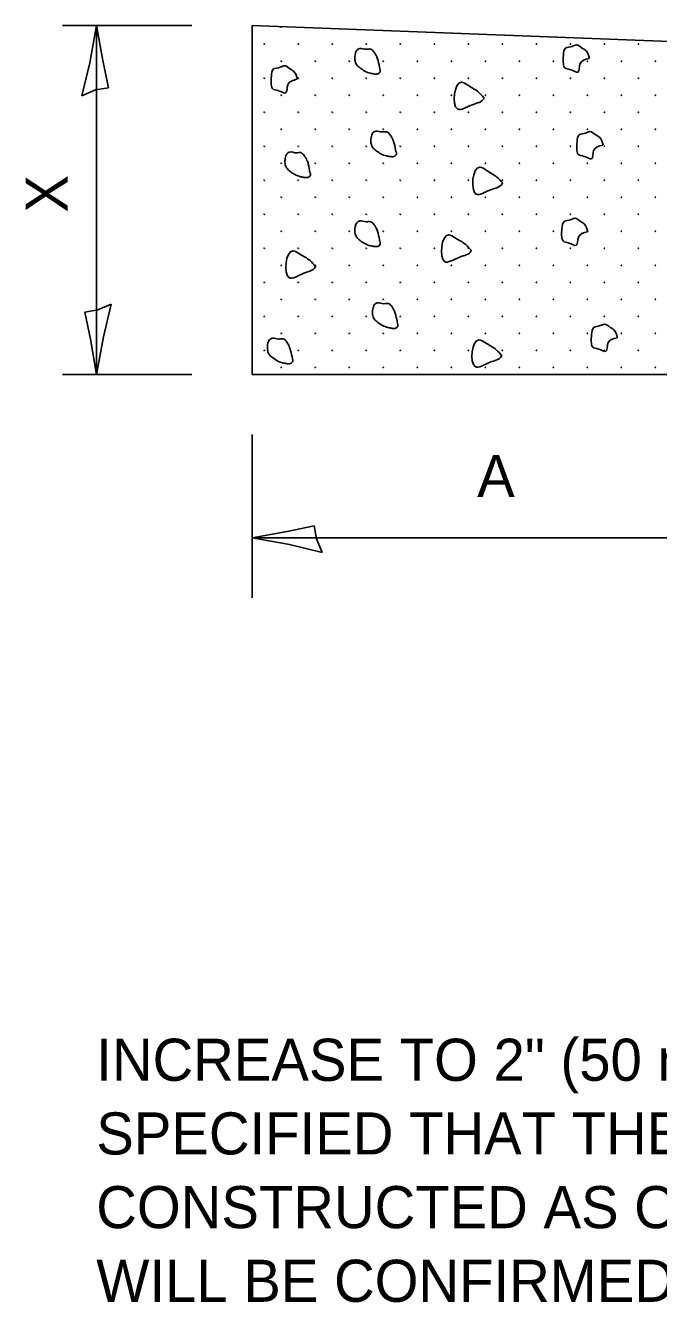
# Model space of a CAD drawing. Extents: x 10126 to 10806, y 10004 to 10444.
# Drawn here: x 10417.6 to 10460.4, y 10244.8 to 10331.2 of the extents above; entities that cross this region are included whole.
import ezdxf

# ---------------------------------------------------------------- set-up
doc = ezdxf.new("R2010")
doc.units = 0
for name, color, linetype in [('Design_PR_Back of Gutter or Curb line', 7, 'Continuous'), ('Design_PR_Roadway Dimensions', 7, 'Continuous'), ('Design_PR_Roadway Notes', 7, 'Continuous'), ('Level 11', 7, 'Continuous'), ('Level 2', 7, 'Continuous'), ('Level 43', 7, 'Continuous')]:
    doc.layers.add(name, color=color, linetype=linetype)

msp = doc.modelspace()

# ---------------------------------------------------------------- linework, layer by layer
at = {"layer": 'Design_PR_Back of Gutter or Curb line'}
for p, q in [((10432.899, 10307.628), (10432.899, 10331.238)), ((10432.899, 10331.238), (10538.041, 10327.225)), ((10568.075, 10307.628), (10432.899, 10307.628))]:
    msp.add_line(p, q, dxfattribs=at)
at = {"layer": 'Level 11'}
for points in [[(10441.546, 10328.279), (10441.432, 10328.861), (10441.341, 10329.117), (10441.153, 10329.448), (10440.93, 10329.642), (10440.628, 10329.63), (10440.184, 10329.687), (10439.99, 10329.568), (10439.876, 10329.254), (10439.859, 10328.901), (10439.967, 10328.604), (10440.212, 10328.365), (10440.526, 10328.154), (10440.913, 10328.011), (10441.153, 10327.966), (10441.421, 10327.966), (10441.58, 10328.131), (10441.569, 10328.262)], [(10455.745, 10329.009), (10455.494, 10329.545), (10455.243, 10329.71), (10454.855, 10329.932), (10454.57, 10329.824), (10454.126, 10329.71), (10453.978, 10329.22), (10453.966, 10328.758), (10454.057, 10328.388), (10454.468, 10328.245), (10454.958, 10328.091), (10455.095, 10328.638), (10455.716, 10329.009)], [(10435.971, 10327.601), (10435.721, 10328.131), (10435.475, 10328.296), (10435.082, 10328.519), (10434.803, 10328.41), (10434.358, 10328.296), (10434.21, 10327.806), (10434.193, 10327.345), (10434.284, 10326.974), (10434.7, 10326.826), (10435.185, 10326.678), (10435.322, 10327.225), (10435.949, 10327.601)], [(10448.597, 10326.347), (10448.232, 10326.729), (10447.514, 10327.191), (10447.069, 10327.402), (10446.801, 10325.589), (10447.816, 10325.88), (10448.58, 10326.284), (10448.614, 10326.358)], [(10442.635, 10322.688), (10442.521, 10323.263), (10442.429, 10323.526), (10442.236, 10323.856), (10442.013, 10324.044), (10441.717, 10324.033), (10441.272, 10324.09), (10441.079, 10323.976), (10440.959, 10323.662), (10440.947, 10323.303), (10441.05, 10323.013), (10441.301, 10322.767), (10441.609, 10322.562), (10441.996, 10322.414), (10442.236, 10322.374), (10442.504, 10322.374), (10442.669, 10322.534), (10442.652, 10322.665)], [(10456.668, 10323.144), (10456.412, 10323.679), (10456.166, 10323.839), (10455.773, 10324.061), (10455.494, 10323.959), (10455.049, 10323.839), (10454.901, 10323.355), (10454.89, 10322.893), (10454.981, 10322.517), (10455.391, 10322.38), (10455.881, 10322.226), (10456.018, 10322.773), (10456.645, 10323.144)], [(10436.821, 10321.274), (10436.707, 10321.855), (10436.615, 10322.112), (10436.422, 10322.443), (10436.205, 10322.636), (10435.903, 10322.619), (10435.458, 10322.676), (10435.265, 10322.562), (10435.145, 10322.249), (10435.133, 10321.89), (10435.236, 10321.599), (10435.487, 10321.354), (10435.8, 10321.149), (10436.182, 10321.006), (10436.422, 10320.961), (10436.69, 10320.961), (10436.855, 10321.126), (10436.843, 10321.251)], [(10449.845, 10320.59), (10449.48, 10320.972), (10448.762, 10321.434), (10448.318, 10321.645), (10448.055, 10319.832), (10449.064, 10320.123), (10449.828, 10320.527), (10449.862, 10320.601)], [(10455.636, 10317.278), (10455.38, 10317.814), (10455.135, 10317.979), (10454.741, 10318.196), (10454.462, 10318.093), (10454.023, 10317.979), (10453.869, 10317.489), (10453.858, 10317.022), (10453.949, 10316.657), (10454.36, 10316.509), (10454.844, 10316.361), (10454.987, 10316.908), (10455.608, 10317.278)], [(10441.546, 10316.6), (10441.432, 10317.181), (10441.341, 10317.444), (10441.153, 10317.774), (10440.93, 10317.962), (10440.628, 10317.951), (10440.184, 10318.008), (10439.99, 10317.894), (10439.876, 10317.58), (10439.859, 10317.221), (10439.967, 10316.931), (10440.212, 10316.686), (10440.526, 10316.475), (10440.913, 10316.332), (10441.153, 10316.292), (10441.421, 10316.292), (10441.58, 10316.452), (10441.569, 10316.583)], [(10447.725, 10316.024), (10447.36, 10316.406), (10446.647, 10316.868), (10446.203, 10317.079), (10445.935, 10315.266), (10446.944, 10315.563), (10447.713, 10315.967), (10447.742, 10316.036)], [(10437.191, 10314.936), (10436.826, 10315.323), (10436.108, 10315.785), (10435.664, 10315.996), (10435.396, 10314.183), (10436.41, 10314.474), (10437.174, 10314.879), (10437.208, 10314.947)], [(10442.743, 10311.06), (10442.623, 10311.641), (10442.532, 10311.903), (10442.35, 10312.234), (10442.127, 10312.422), (10441.825, 10312.411), (10441.381, 10312.468), (10441.187, 10312.348), (10441.073, 10312.04), (10441.056, 10311.681), (10441.164, 10311.385), (10441.409, 10311.145), (10441.723, 10310.94), (10442.105, 10310.797), (10442.35, 10310.746), (10442.612, 10310.746), (10442.777, 10310.911), (10442.766, 10311.043)], [(10457.648, 10310.108), (10457.392, 10310.644), (10457.141, 10310.809), (10456.754, 10311.025), (10456.474, 10310.923), (10456.03, 10310.809), (10455.881, 10310.319), (10455.864, 10309.857), (10455.956, 10309.481), (10456.372, 10309.338), (10456.856, 10309.19), (10456.993, 10309.737), (10457.62, 10310.108)], [(10435.629, 10308.671), (10435.51, 10309.253), (10435.418, 10309.509), (10435.23, 10309.846), (10435.008, 10310.034), (10434.706, 10310.017), (10434.267, 10310.079), (10434.073, 10309.96), (10433.954, 10309.646), (10433.942, 10309.287), (10434.045, 10308.996), (10434.29, 10308.757), (10434.603, 10308.546), (10434.991, 10308.403), (10435.23, 10308.358), (10435.498, 10308.358), (10435.658, 10308.523), (10435.646, 10308.654)], [(10449.794, 10308.905), (10449.429, 10309.293), (10448.711, 10309.754), (10448.266, 10309.965), (10447.998, 10308.153), (10449.007, 10308.449), (10449.777, 10308.848), (10449.811, 10308.922)]]:
    msp.add_spline(points, degree=3, dxfattribs=at)
at = {"layer": 'Level 2'}
for centre in [(10434.875, 10331.128), (10433.724, 10329.977), (10436.027, 10329.977), (10438.33, 10329.977), (10440.633, 10329.977), (10442.936, 10329.977), (10445.239, 10329.977), (10447.542, 10329.977), (10449.846, 10329.977), (10452.149, 10329.977), (10454.452, 10329.977), (10456.755, 10329.977), (10459.058, 10329.977), (10434.875, 10328.825), (10437.178, 10328.825), (10439.481, 10328.825), (10441.785, 10328.825), (10444.088, 10328.825), (10446.391, 10328.825), (10448.694, 10328.825), (10450.997, 10328.825), (10453.3, 10328.825), (10455.604, 10328.825), (10457.907, 10328.825), (10460.21, 10328.825), (10433.724, 10327.674), (10436.027, 10327.674), (10438.33, 10327.674), (10440.633, 10327.674), (10442.936, 10327.674), (10445.239, 10327.674), (10447.542, 10327.674), (10449.846, 10327.674), (10452.149, 10327.674), (10454.452, 10327.674), (10456.755, 10327.674), (10459.058, 10327.674), (10434.875, 10326.522), (10437.178, 10326.522), (10439.481, 10326.522), (10441.785, 10326.522), (10444.088, 10326.522), (10446.391, 10326.522), (10448.694, 10326.522), (10450.997, 10326.522), (10453.3, 10326.522), (10455.604, 10326.522), (10457.907, 10326.522), (10460.21, 10326.522), (10433.724, 10325.37), (10436.027, 10325.37), (10438.33, 10325.37), (10440.633, 10325.37), (10442.936, 10325.37), (10445.239, 10325.37), (10447.542, 10325.37), (10449.846, 10325.37), (10452.149, 10325.37), (10454.452, 10325.37), (10456.755, 10325.37), (10459.058, 10325.37), (10434.875, 10324.219), (10437.178, 10324.219), (10439.481, 10324.219), (10441.785, 10324.219), (10444.088, 10324.219), (10446.391, 10324.219), (10448.694, 10324.219), (10450.997, 10324.219), (10453.3, 10324.219), (10455.604, 10324.219), (10457.907, 10324.219), (10460.21, 10324.219), (10433.724, 10323.067), (10436.027, 10323.067), (10438.33, 10323.067), (10440.633, 10323.067), (10442.936, 10323.067), (10445.239, 10323.067), (10447.542, 10323.067), (10449.846, 10323.067), (10452.149, 10323.067), (10454.452, 10323.067), (10456.755, 10323.067), (10459.058, 10323.067), (10434.875, 10321.916), (10437.178, 10321.916), (10439.481, 10321.916), (10441.785, 10321.916), (10444.088, 10321.916), (10446.391, 10321.916), (10448.694, 10321.916), (10450.997, 10321.916), (10453.3, 10321.916), (10455.604, 10321.916), (10457.907, 10321.916), (10460.21, 10321.916), (10433.724, 10320.764), (10436.027, 10320.764), (10438.33, 10320.764), (10440.633, 10320.764), (10442.936, 10320.764), (10445.239, 10320.764), (10447.542, 10320.764), (10449.846, 10320.764), (10452.149, 10320.764), (10454.452, 10320.764), (10456.755, 10320.764), (10459.058, 10320.764), (10434.875, 10319.613), (10437.178, 10319.613), (10439.481, 10319.613), (10441.785, 10319.613), (10444.088, 10319.613), (10446.391, 10319.613), (10448.694, 10319.613), (10450.997, 10319.613), (10453.3, 10319.613), (10455.604, 10319.613), (10457.907, 10319.613), (10460.21, 10319.613), (10433.724, 10318.461), (10436.027, 10318.461), (10438.33, 10318.461), (10440.633, 10318.461), (10442.936, 10318.461), (10445.239, 10318.461), (10447.542, 10318.461), (10449.846, 10318.461), (10452.149, 10318.461), (10454.452, 10318.461), (10456.755, 10318.461), (10459.058, 10318.461), (10434.875, 10317.309), (10437.178, 10317.309), (10439.481, 10317.309), (10441.785, 10317.309), (10444.088, 10317.309), (10446.391, 10317.309), (10448.694, 10317.309), (10450.997, 10317.309), (10453.3, 10317.309), (10455.604, 10317.309), (10457.907, 10317.309), (10460.21, 10317.309), (10433.724, 10316.158), (10436.027, 10316.158), (10438.33, 10316.158), (10440.633, 10316.158), (10442.936, 10316.158), (10445.239, 10316.158), (10447.542, 10316.158), (10449.846, 10316.158), (10452.149, 10316.158), (10454.452, 10316.158), (10456.755, 10316.158), (10459.058, 10316.158), (10434.875, 10315.006), (10437.178, 10315.006), (10439.481, 10315.006), (10441.785, 10315.006), (10444.088, 10315.006), (10446.391, 10315.006), (10448.694, 10315.006), (10450.997, 10315.006), (10453.3, 10315.006), (10455.604, 10315.006), (10457.907, 10315.006), (10460.21, 10315.006), (10433.724, 10313.855), (10436.027, 10313.855), (10438.33, 10313.855), (10440.633, 10313.855), (10442.936, 10313.855), (10445.239, 10313.855), (10447.542, 10313.855), (10449.846, 10313.855), (10452.149, 10313.855), (10454.452, 10313.855), (10456.755, 10313.855), (10459.058, 10313.855), (10434.875, 10312.703), (10437.178, 10312.703), (10439.481, 10312.703), (10441.785, 10312.703), (10444.088, 10312.703), (10446.391, 10312.703), (10448.694, 10312.703), (10450.997, 10312.703), (10453.3, 10312.703), (10455.604, 10312.703), (10457.907, 10312.703), (10460.21, 10312.703), (10433.724, 10311.552), (10436.027, 10311.552), (10438.33, 10311.552), (10440.633, 10311.552), (10442.936, 10311.552), (10445.239, 10311.552), (10447.542, 10311.552), (10449.846, 10311.552), (10452.149, 10311.552), (10454.452, 10311.552), (10456.755, 10311.552), (10459.058, 10311.552), (10434.875, 10310.4), (10437.178, 10310.4), (10439.481, 10310.4), (10441.785, 10310.4), (10444.088, 10310.4), (10446.391, 10310.4), (10448.694, 10310.4), (10450.997, 10310.4), (10453.3, 10310.4), (10455.604, 10310.4), (10457.907, 10310.4), (10460.21, 10310.4), (10433.724, 10309.248), (10436.027, 10309.248), (10438.33, 10309.248), (10440.633, 10309.248), (10442.936, 10309.248), (10445.239, 10309.248), (10447.542, 10309.248), (10449.846, 10309.248), (10452.149, 10309.248), (10454.452, 10309.248), (10456.755, 10309.248), (10459.058, 10309.248), (10434.875, 10308.097), (10437.178, 10308.097), (10439.481, 10308.097), (10441.785, 10308.097), (10444.088, 10308.097), (10446.391, 10308.097), (10448.694, 10308.097), (10450.997, 10308.097), (10453.3, 10308.097), (10455.604, 10308.097), (10457.907, 10308.097), (10460.21, 10308.097)]:
    msp.add_circle(centre, 0.0163, dxfattribs=at)
at = {"layer": 'Level 43'}
for p, q in [((10428.828, 10331.236), (10420.066, 10331.236)), ((10422.377, 10307.628), (10422.377, 10331.238)), ((10428.828, 10307.627), (10420.066, 10307.627)), ((10432.899, 10303.553), (10432.899, 10292.5)), ((10432.898, 10296.569), (10466.289, 10296.569))]:
    msp.add_line(p, q, dxfattribs=at)
for points in [[(10421.383, 10326.49), (10422.297, 10326.875), (10423.171, 10327.025), (10422.787, 10328.863), (10422.377, 10331.238), (10421.917, 10328.705)], [(10423.371, 10312.376), (10422.457, 10311.991), (10421.583, 10311.841), (10421.966, 10310.003), (10422.377, 10307.628), (10422.837, 10310.161)], [(10437.649, 10295.577), (10437.261, 10296.489), (10437.113, 10297.364), (10435.274, 10296.983), (10432.899, 10296.57), (10435.434, 10296.109)]]:
    msp.add_lwpolyline(points, close=True, dxfattribs=at)

# ---------------------------------------------------------------- texts
at = {"layer": 'Design_PR_Roadway Dimensions'}
msp.add_text('X', height=2.85, rotation=90, dxfattribs=at).set_placement((10420.414, 10318.577))
msp.add_text('A', height=2.85, dxfattribs=at).set_placement((10448.138, 10299.325))
at = {"layer": 'Design_PR_Roadway Notes'}
for s, p in [('INCREASE TO 2" (50 mm) WHERE IN THE PLANS IT IS', (10422.352, 10259.809)), ('SPECIFIED THAT THESE SPECIAL INLETS ARE TO BE', (10422.352, 10254.822)), ('CONSTRUCTED AS OUTLETS.  ALL OUTLET LOCATIONS', (10422.352, 10249.834)), ('WILL BE CONFIRMED BY THE ENGINEER.', (10422.352, 10244.847))]:
    msp.add_text(s, height=2.85, dxfattribs=at).set_placement(p)

doc.saveas('drawing.dxf')
